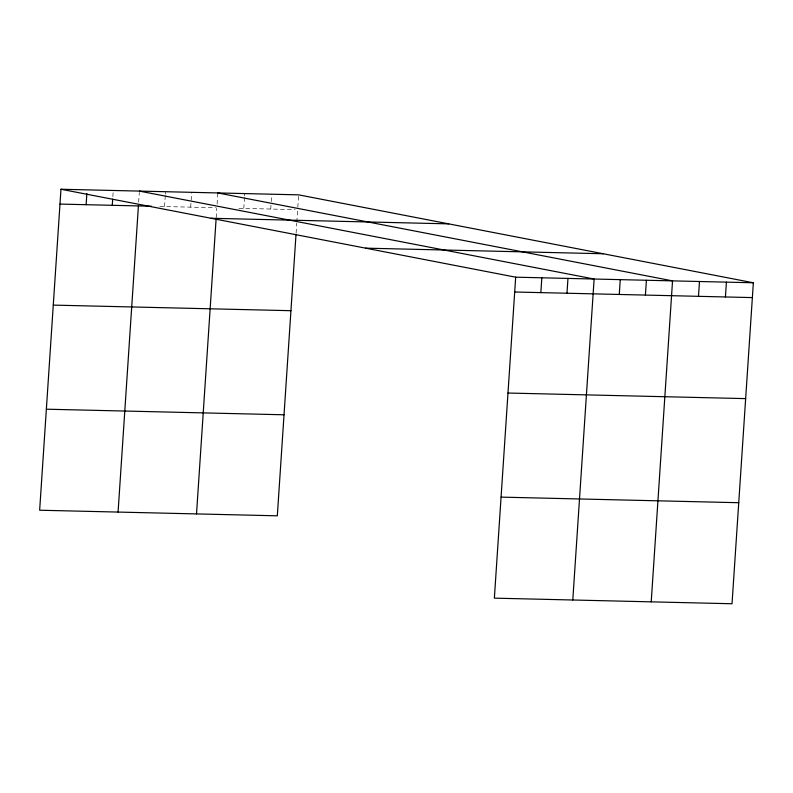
<?xml version="1.0" encoding="UTF-8"?>
<svg xmlns="http://www.w3.org/2000/svg" width="793" height="793" viewBox="0 0 793 793"><rect width="100%" height="100%" fill="white"/><g stroke="black" fill="none" stroke-linecap="round" stroke-linejoin="round"><path stroke-width="0.59" stroke-dasharray="3.96 2.97" d="M112.844 196.664L113.171 191.718M138.656 202.215L139.32 192.332M164.557 206.537L165.301 195.425M165.38 194.186L165.539 191.718M190.707 207.151L191.688 192.332M216.192 217.629L216.846 207.766M217.094 204.069L217.827 192.947M243.778 208.4L244.522 197.288M244.601 196.049L244.769 193.581M270.72 209.035L271.127 202.859M271.206 201.63L271.702 194.216M296.096 233.083L296.751 223.229M296.83 221.99L297.653 209.669M297.821 207.201L298.634 194.85M159.809 206.428L215.656 207.736M238.881 208.291L295.204 209.62"/><path stroke-width="1.19" d="M60.972 189.249L515.678 277.183L494.366 598.15L732.028 603.751L753.35 282.774L298.634 194.85L60.972 189.249L39.65 510.226L277.322 515.817L296.017 234.312M86.13 204.693L86.863 193.571M112.269 205.308L112.685 199.132M118.078 512.07L138.418 205.922M196.515 513.914L216.112 218.858M540.846 292.617L541.827 277.798M566.985 293.232L567.966 278.412M572.794 599.994L594.116 279.027L139.399 191.103M619.274 294.461L620.255 279.642M645.413 295.075L646.404 280.256M651.222 601.837L672.543 280.871L217.827 192.947M698.494 296.324L699.476 281.505M725.426 296.959L726.418 282.139M59.981 204.079L151.483 206.23M211.027 218.273L448.689 223.864M365.623 248.159L603.295 253.76M515.678 277.183L753.35 282.774M514.697 292.002L752.369 297.593M53.27 305.107L290.942 310.697M507.986 393.031L745.658 398.621M46.361 409.198L284.033 414.789M501.077 497.122L738.739 502.712"/></g></svg>
